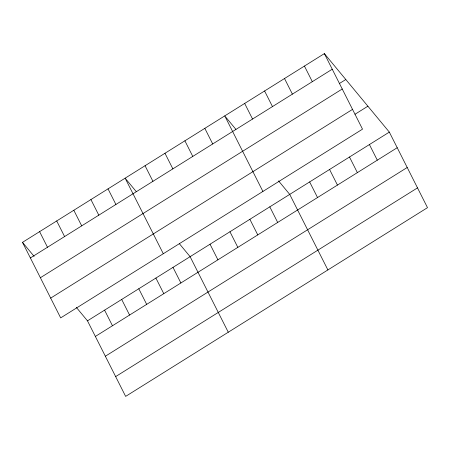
<?xml version="1.0" encoding="UTF-8"?>
<svg xmlns="http://www.w3.org/2000/svg" width="450" height="450" viewBox="0 0 450 450"><rect width="100%" height="100%" fill="white"/><g stroke="black" fill="none" stroke-linecap="round" stroke-linejoin="round"><path stroke-width="0.67" d="M324.36 53.612L362.52 129.161L60.666 317.891L22.5 242.342L324.36 53.612L389.334 132.109L427.5 207.658L125.64 396.388L87.48 320.839L76.309 307.344M30.381 257.946L332.241 69.216M339.356 83.543L345.803 79.515M40.376 277.729L342.236 88.999M50.67 298.114L352.53 109.378M355.005 114.261L367.892 106.2M87.48 320.839L389.334 132.109M95.361 336.442L397.221 147.713M105.351 356.226L407.211 167.496M115.65 376.605L417.504 187.875M235.912 129.381L224.747 115.892L262.907 191.441M278.556 180.894L289.721 194.389L327.887 269.938M136.299 191.666L125.134 178.172L163.294 253.727M179.387 243.72L190.108 256.669L228.274 332.224M22.5 242.342L34.116 256.371M369.416 144.562L377.297 160.166M304.436 66.066L312.317 81.669M349.493 157.022L357.373 172.626M284.512 78.525L292.393 94.129M329.569 169.476L337.449 185.079M264.589 90.979L272.475 106.582M309.645 181.929L317.526 197.539M244.665 103.433L252.551 119.042M269.803 206.843L277.684 222.446M204.823 128.346L212.704 143.955M249.879 219.302L257.76 234.906M184.899 140.805L192.78 156.409M229.956 231.756L237.836 247.359M164.976 153.259L172.862 168.862M210.032 244.215L217.912 259.819M145.052 165.718L152.938 181.322M173.002 267.362L180.889 282.971M155.897 278.061L163.783 293.664M108.028 188.871L115.909 204.474M138.791 288.754L146.678 304.358M90.922 199.564L98.803 215.167M121.691 299.447L129.572 315.051M73.817 210.257L81.698 225.861M104.586 310.146L112.466 325.749M56.711 220.95L64.592 236.559M39.606 231.649L47.486 247.252"/></g></svg>
